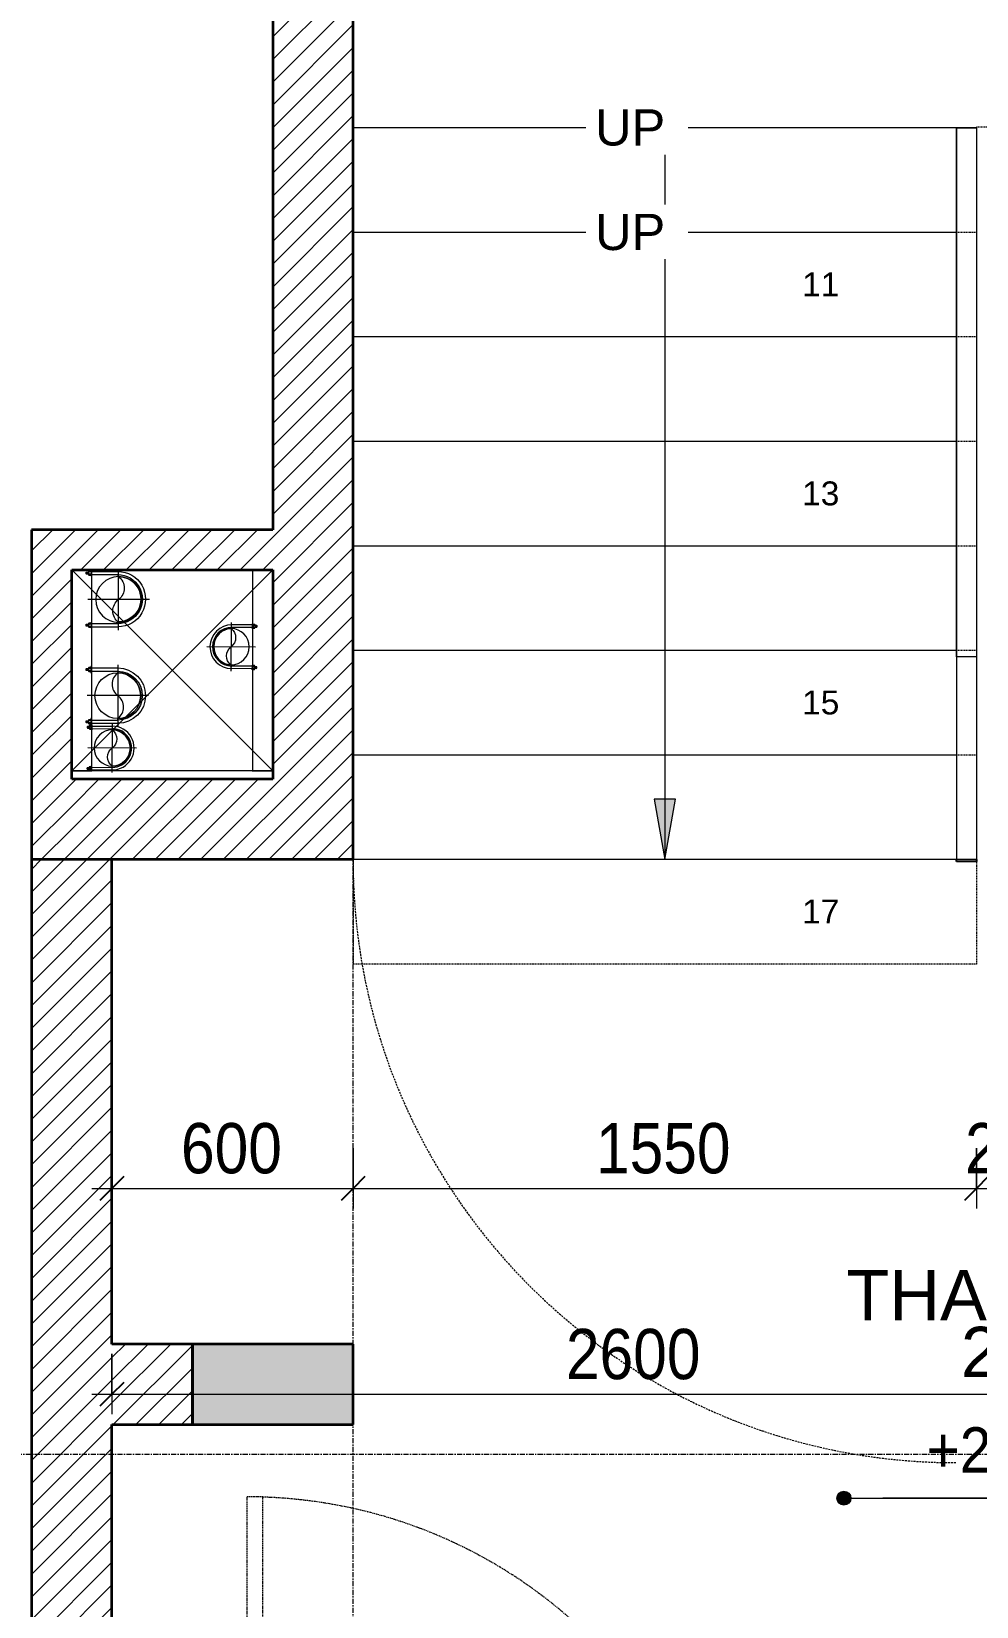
# Model space of a CAD drawing. Header units: millimetres. Extents: x 39389 to 101854, y -4225 to 80933.
# Drawn here: x 50670 to 53020, y 72659 to 76577 of the extents above; entities that cross this region are included whole.
import ezdxf

# ---------------------------------------------------------------- set-up
doc = ezdxf.new("R2010")
doc.units = ezdxf.units.MM
for name, pattern in [('Dash - Tight', [4.5, 3, -1.5]), ('Demolished', [7.14375, 4.7625, -2.38125]), ('Grid Line', [22.225, 12.7, -3.175, 3.175, -3.175]), ('IMPORT-CENTER _3_', [10.16, 6.35, -1.27, 1.27, -1.27]), ('Overhead', [3.96875, 2.38125, -1.5875])]:
    doc.linetypes.add(name, pattern=pattern)
for name, color, linetype, lineweight in [('0-2', 250, 'Continuous', 5), ('0-3', 250, 'Continuous', 18), ('A-ANNO-DIMS', 211, 'Continuous', 9), ('A-ANNO-DIMS-50', 211, 'Continuous', 9), ('A-AREA-IDEN', 2, 'Continuous', 9), ('A-DETL-DEMO', 6, 'Demolished', 18), ('A-DETL-GENF-1', 92, 'Dash - Tight', 18), ('A-DOOR', 31, 'Continuous', 18), ('A-DOOR-FRAM', 31, 'Continuous', 25), ('A-FLOR', 192, 'Continuous', 18), ('A-FLOR-HRAL', 11, 'Continuous', 18), ('A-FLOR-HRAL-1', 11, 'Continuous', 25), ('A-WALL-1', 113, 'Continuous', 35), ('A-WALL-PATT-1', 111, 'Continuous', 18), ('G-ANNO-DIMS', 111, 'Continuous', 9), ('G-IMPT', 8, 'Continuous', 18), ('G-IMPT-2', 8, 'IMPORT-CENTER _3_', 18), ('M-EQPM', 50, 'Continuous', 18), ('S-COLS-1', 9, 'Continuous', 5), ('S-COLS-2', 7, 'Continuous', 35), ('S-GRID-1', 1, 'Grid Line', 9), ('S-STRS', 31, 'Continuous', 18), ('S-STRS-ANNO', 31, 'Continuous', 18), ('S-STRS-IDEN', 31, 'Continuous', 18), ('S-STRS-MBND', 31, 'Overhead', 18)]:
    doc.layers.add(name, color=color, linetype=linetype, lineweight=lineweight)
doc.styles.add('Arial', font='arial.ttf', dxfattribs={"height": 59.53})
doc.styles.add('Arial_1', font='arial.ttf', dxfattribs={"height": 90})
doc.styles.add('Arial_4', font='arial.ttf', dxfattribs={"height": 125})
doc.styles.add('Arial_5', font='arial.ttf', dxfattribs={"width": 0.9, "height": 112.5})
doc.styles.add('UTM Avo', font='', dxfattribs={"width": 0.9, "height": 125})
doc.styles.get('UTM Avo').set_extended_font_data('UTM Avo')
doc.dimstyles.new('1_Dim_chi_tiet_2_5', dxfattribs={"dimscale": 304.8, "dimtxt": 124.912619, "dimasz": 0.19685, "dimexe": 0.164042, "dimexo": 0.0625, "dimgap": 0.016404, "dimtad": 1, "dimdec": 0, "dimrnd": 5, "dimzin": 0, "dimdsep": 46, "dimtxsty": 'UTM Avo', "dimblk1": 'OBLIQUE', "dimblk2": 'OBLIQUE', "dimsah": 1, "dimcen": 0.09, "dimdle": 0.164042, "dimazin": 0, "dimtfac": 1, "dimtdec": 4, "dimtix": 1, "dimtmove": 0, "dimatfit": 3, "dimfxl": 0.328084, "dimfxlon": 1, "dimtvp": 1, "dimtolj": 1, "dimtzin": 0, "dimarcsym": 2})
pattern_1 = [(45, (8817.855, 0), (-28.284271, 28.284271), [])]

# ---------------------------------------------------------------- blocks, each defined once
blk = doc.blocks.new('NCV_TKTC_KET CAU_rvt-2-TKCS_THANG BỘ TB1 - MẶT BẰNG TẦNG 1')
at = {"layer": 'S-COLS-1'}
blk.add_hatch(color=256, dxfattribs=at).paths.add_polyline_path([(42252.6, 73111.9), (42652.6, 73111.9), (42652.6, 73311.9), (42252.6, 73311.9), (42252.6, 73151.2)])
at = {"layer": 'S-COLS-2'}
for p, q in [((42252.6, 73311.9), (42252.6, 73111.9)), ((42652.6, 73311.9), (42252.6, 73311.9)), ((42652.6, 73111.9), (42652.6, 73311.9)), ((42252.6, 73111.9), (42652.6, 73111.9))]:
    blk.add_line(p, q, dxfattribs=at)
blk = doc.blocks.new('Railing - 50 x 10mm-1528282-TKCS_THANG BỘ TB1 - MẶT BẰNG TẦNG 1')
at = {"layer": 'A-FLOR-HRAL-1'}
for p, q in [((-25, 0), (-25, -5)), ((25, -5), (25, 0)), ((-25, -5), (25, -5))]:
    blk.add_line(p, q, dxfattribs=at)
blk = doc.blocks.new('Railing - Railing-1747845-TKCS_THANG BỘ TB1 - MẶT BẰNG TẦNG 1')
at = {"extrusion": (0, 0, -1), "zscale": -1}
blk.add_blockref('Railing - 50 x 10mm-1528282-TKCS_THANG BỘ TB1 - MẶT BẰNG TẦNG 1', (-44177.2, 74516.9), dxfattribs=at)
blk = doc.blocks.new('Top Rail Type - Top Rail_Internal_-1747850-TKCS_THANG BỘ TB1 - MẶT BẰNG TẦNG 1')
at = {"layer": 'A-FLOR-HRAL'}
for p, q in [((44152.2, 76336.9), (44202.2, 76336.9)), ((44152.2, 75021), (44152.2, 76336.9)), ((44202.2, 76336.9), (44202.2, 75021)), ((44202.2, 75021), (44152.2, 75021))]:
    blk.add_line(p, q, dxfattribs=at)
blk = doc.blocks.new('Top Rail Type - Top Rail_Internal_-V2-TKCS_THANG BỘ TB1 - MẶT BẰNG TẦNG 1')
at = {"layer": 'A-FLOR-HRAL'}
for p, q in [((44202.2, 76336.9), (44152.2, 76336.9)), ((44152.2, 76336.9), (44152.2, 74516.9)), ((44202.2, 76336.9), (44202.2, 74516.9)), ((44202.2, 74516.9), (44152.2, 74516.9))]:
    blk.add_line(p, q, dxfattribs=at)
blk = doc.blocks.new('TKTC_XREF_251221_MB TANG 1 - TKTC_XREF_260130_MB TANG 1_dwg_CUM U_DN100-4202112-TKCS_THANG BỘ TB1 - MẶT BẰNG TẦNG 1')
at = {"layer": 'G-IMPT'}
blk.add_hatch(color=256, dxfattribs=at).paths.add_polyline_path([(0, -61), (15.8, -58.9), (30.5, -52.8), (43.1, -43.1), (52.8, -30.5), (58.9, -15.8), (61, 0), (57.9, 18.2), (52.8, 30.5), (43.1, 43.1), (30.5, 52.8), (15.8, 58.9), (0, 61), (0, 57), (14.8, 55.1), (28.5, 49.4), (40.3, 40.3), (49.4, 28.5), (55.1, 14.8), (57, 0), (55.1, -14.8), (49.4, -28.5), (40.3, -40.3), (28.5, -49.4), (14.8, -55.1), (0, -57)])
for p, q in [((-79.1, 66.6), (-79.1, 63.4)), ((-76.6, 66.6), (-76.6, 63.4)), ((-74.6, 66.6), (-74.6, 63.4)), ((-72.7, 69.3), (-72.7, 60.7)), ((-66.9, 67.9), (-71.7, 67.9)), ((-66.9, 62.1), (-71.7, 62.1)), ((-65, 69), (0, 69)), ((-79.1, -63.4), (-79.1, -66.6)), ((-76.6, -63.4), (-76.6, -66.6)), ((-74.6, -63.4), (-74.6, -66.6)), ((-72.7, -60.7), (-72.7, -69.3)), ((-66.9, -62.1), (-71.7, -62.1)), ((-66.9, -67.9), (-71.7, -67.9)), ((-65, -69), (0, -69))]:
    blk.add_line(p, q, dxfattribs=at)
at = {"layer": 'G-IMPT', "flags": 128}
for points in [[(-72.7, 67.6), (-78.1, 67.6), (-78.1, 62.4), (-72.7, 62.4)], [(-71.7, 59.2), (-66.9, 59.2), (-66.9, 70.8), (-71.7, 70.8)], [(-66.9, 70.8), (-66.9, 72.7), (-65, 72.7), (-65, 57.3), (-66.9, 57.3), (-66.9, 59.2)], [(-65, 61), (0, 61), (0, 57)], [(-72.7, -62.4), (-78.1, -62.4), (-78.1, -67.6), (-72.7, -67.6)], [(-71.7, -70.8), (-66.9, -70.8), (-66.9, -59.2), (-71.7, -59.2)], [(-66.9, -59.2), (-66.9, -57.3), (-65, -57.3), (-65, -72.7), (-66.9, -72.7), (-66.9, -70.8)], [(-65, -61), (0, -61), (0, -57)]]:
    blk.add_lwpolyline(points, dxfattribs=at)
at = {"layer": 'G-IMPT'}
for centre, radius, start, end in [((-78.1, 66.6), 0.96, 90, 180), ((-78.1, 63.4), 0.96, 180, 270), ((-71.1, 69.3), 1.56, 112.6199, 247.3801), ((-67.9, 65), 4.8, 143.1301, 216.8699), ((-71.1, 60.7), 1.56, 112.6199, 247.3801), ((0, 0), 69, 270, 90), ((0, 0), 61, 270, 90), ((0, 0), 57, 270, 90), ((-78.1, -63.4), 0.96, 90, 180), ((-78.1, -66.6), 0.96, 180, 270), ((-71.1, -60.7), 1.56, 112.6199, 247.3801), ((-67.9, -65), 4.8, 143.1301, 216.8699), ((-71.1, -69.3), 1.56, 112.6199, 247.3801)]:
    blk.add_arc(centre, radius, start, end, dxfattribs=at)
blk = doc.blocks.new('TKTC_XREF_251221_MB TANG 1 - TKTC_XREF_260130_MB TANG 1_dwg_$cc-4202113-TKCS_THANG BỘ TB1 - MẶT BẰNG TẦNG 1')
at = {"layer": 'G-IMPT'}
blk.add_circle((0, 0), 0.5, dxfattribs=at)
for centre, radius, start, end in [((0, 0), 0.5, 90, 270), ((0.188, 0.25), 0.313, 126.8699, 233.1301), ((-0.188, -0.25), 0.313, 306.8699, 53.1301)]:
    blk.add_arc(centre, radius, start, end, dxfattribs=at)
at = {"layer": 'G-IMPT-2'}
for p, q in [((0, -0.673), (0, 0.673)), ((-0.673, 0), (0.673, 0))]:
    blk.add_line(p, q, dxfattribs=at)
blk = doc.blocks.new('TKTC_XREF_251221_MB TANG 1 - TKTC_XREF_260130_MB TANG 1_dwg_$cc-4202111-TKCS_THANG BỘ TB1 - MẶT BẰNG TẦNG 1')
at = {"layer": 'G-IMPT'}
blk.add_circle((0, 0), 0.5, dxfattribs=at)
for centre, radius, start, end in [((0, 0), 0.5, 90, 270), ((0.188, 0.25), 0.313, 126.8699, 233.1301), ((-0.188, -0.25), 0.313, 306.8699, 53.1301)]:
    blk.add_arc(centre, radius, start, end, dxfattribs=at)
at = {"layer": 'G-IMPT-2'}
for p, q in [((0, -0.673), (0, 0.647)), ((-0.673, 0), (0.673, 0))]:
    blk.add_line(p, q, dxfattribs=at)
blk = doc.blocks.new('TKTC_XREF_251221_MB TANG 1 - TKTC_XREF_260130_MB TANG 1_dwg_$cc-4202116-TKCS_THANG BỘ TB1 - MẶT BẰNG TẦNG 1')
at = {"layer": 'G-IMPT'}
blk.add_circle((0, 0), 0.5, dxfattribs=at)
for centre, radius, start, end in [((0, 0), 0.5, 90, 270), ((0.188, 0.25), 0.313, 126.8699, 233.1301), ((-0.188, -0.25), 0.313, 306.8699, 53.1301)]:
    blk.add_arc(centre, radius, start, end, dxfattribs=at)
at = {"layer": 'G-IMPT-2'}
for p, q in [((0, -0.673), (0, 0.673)), ((-0.673, 0), (0.673, 0))]:
    blk.add_line(p, q, dxfattribs=at)
blk = doc.blocks.new('TKTC_XREF_251221_MB TANG 1 - TKTC_XREF_260130_MB TANG 1_dwg_$cc-4202114-TKCS_THANG BỘ TB1 - MẶT BẰNG TẦNG 1')
at = {"layer": 'G-IMPT'}
blk.add_circle((0, 0), 0.5, dxfattribs=at)
for centre, radius, start, end in [((0, 0), 0.5, 90, 270), ((0.188, 0.25), 0.313, 126.8699, 233.1301), ((-0.188, -0.25), 0.313, 306.8699, 53.1301)]:
    blk.add_arc(centre, radius, start, end, dxfattribs=at)
at = {"layer": 'G-IMPT-2'}
for p, q in [((0, -0.673), (0, 0.673)), ((-0.673, 0), (0.673, 0))]:
    blk.add_line(p, q, dxfattribs=at)
blk = doc.blocks.new('TKTC_XREF_251221_MB TANG 1 - TKTC_XREF_260130_MB TANG 1_dwg_CUM U_DN100-4202115-TKCS_THANG BỘ TB1 - MẶT BẰNG TẦNG 1')
at = {"layer": 'G-IMPT'}
blk.add_hatch(color=256, dxfattribs=at).paths.add_polyline_path([(0, 61), (15.8, 58.9), (32, 51.7), (43.1, 43.1), (52.8, 30.5), (58.9, 15.8), (61, 0), (58.9, -15.8), (52.8, -30.5), (43.1, -43.1), (30.5, -52.8), (15.8, -58.9), (0, -61), (0, -57), (14.8, -55.1), (28.5, -49.4), (40.3, -40.3), (49.4, -28.5), (55.1, -14.8), (57, 0), (55.1, 14.8), (49.4, 28.5), (40.3, 40.3), (28.5, 49.4), (14.8, 55.1), (0, 57)])
for p, q in [((-79.1, 66.6), (-79.1, 63.4)), ((-76.6, 66.6), (-76.6, 63.4)), ((-74.6, 66.6), (-74.6, 63.4)), ((-72.7, 69.3), (-72.7, 60.7)), ((-66.9, 67.9), (-71.7, 67.9)), ((-66.9, 62.1), (-71.7, 62.1)), ((-65, 69), (0, 69)), ((-79.1, -63.4), (-79.1, -66.6)), ((-76.6, -63.4), (-76.6, -66.6)), ((-74.6, -63.4), (-74.6, -66.6)), ((-72.7, -60.7), (-72.7, -69.3)), ((-66.9, -62.1), (-71.7, -62.1)), ((-66.9, -67.9), (-71.7, -67.9)), ((-65, -69), (0, -69))]:
    blk.add_line(p, q, dxfattribs=at)
at = {"layer": 'G-IMPT', "flags": 128}
for points in [[(-72.7, 67.6), (-78.1, 67.6), (-78.1, 62.4), (-72.7, 62.4)], [(-71.7, 59.2), (-66.9, 59.2), (-66.9, 70.8), (-71.7, 70.8)], [(-66.9, 70.8), (-66.9, 72.7), (-65, 72.7), (-65, 57.3), (-66.9, 57.3), (-66.9, 59.2)], [(-65, 61), (0, 61), (0, 57)], [(-72.7, -62.4), (-78.1, -62.4), (-78.1, -67.6), (-72.7, -67.6)], [(-71.7, -70.8), (-66.9, -70.8), (-66.9, -59.2), (-71.7, -59.2)], [(-66.9, -59.2), (-66.9, -57.3), (-65, -57.3), (-65, -72.7), (-66.9, -72.7), (-66.9, -70.8)], [(-65, -61), (0, -61), (0, -57)]]:
    blk.add_lwpolyline(points, dxfattribs=at)
at = {"layer": 'G-IMPT'}
for centre, radius, start, end in [((-78.1, 66.6), 0.96, 90, 180), ((-78.1, 63.4), 0.96, 180, 270), ((-71.1, 69.3), 1.56, 112.6199, 247.3801), ((-67.9, 65), 4.8, 143.1301, 216.8699), ((-71.1, 60.7), 1.56, 112.6199, 247.3801), ((0, 0), 69, 270, 90), ((0, 0), 61, 270, 90), ((0, 0), 57, 270, 90), ((-78.1, -63.4), 0.96, 90, 180), ((-78.1, -66.6), 0.96, 180, 270), ((-71.1, -60.7), 1.56, 112.6199, 247.3801), ((-67.9, -65), 4.8, 143.1301, 216.8699), ((-71.1, -69.3), 1.56, 112.6199, 247.3801)]:
    blk.add_arc(centre, radius, start, end, dxfattribs=at)
blk = doc.blocks.new('TKTC_XREF_251221_MB TANG 1 - TKTC_XREF_260130_MB TANG 1_dwg-4202109-TKCS_THANG BỘ TB1 - MẶT BẰNG TẦNG 1')
at = {"layer": 'G-IMPT'}
blk.add_line((-161149.1, -326109.3), (-161199, -326109.7), dxfattribs=at)
at = {"layer": 'G-IMPT', "flags": 128}
for points in [[(-161199, -326609.5), (-161149.3, -326609.2), (-161149.3, -326109.3)], [(-160699.2, -326109.3), (-160749.2, -326109.7), (-160749.2, -326609.5), (-160699.4, -326609.2), (-160699.4, -326109.3)]]:
    blk.add_lwpolyline(points, dxfattribs=at)
at = {"extrusion": (0, 0, -1)}
for name, p, xscale, yscale, zscale, rotation in [('TKTC_XREF_251221_MB TANG 1 - TKTC_XREF_260130_MB TANG 1_dwg_CUM U_DN100-4202115-TKCS_THANG BỘ TB1 - MẶT BẰNG TẦNG 1', (161084.3, -326181.8), 0.9975000000000005, 0.9975000000000005, -0.9975000000000005, 180.000991338195), ('TKTC_XREF_251221_MB TANG 1 - TKTC_XREF_260130_MB TANG 1_dwg_$cc-4202111-TKCS_THANG BỘ TB1 - MẶT BẰNG TẦNG 1', (161082.5, -326182.8), 113.7150000000092, 113.7150000000092, -113.7150000000092, 359.9990086636432), ('TKTC_XREF_251221_MB TANG 1 - TKTC_XREF_260130_MB TANG 1_dwg_$cc-4202116-TKCS_THANG BỘ TB1 - MẶT BẰNG TẦNG 1', (160802.8, -326300.2), 90.00000000005119, 90.00000000005119, -90.0000000000512, 180.3740267799373), ('TKTC_XREF_251221_MB TANG 1 - TKTC_XREF_260130_MB TANG 1_dwg_CUM U_DN100-4202115-TKCS_THANG BỘ TB1 - MẶT BẰNG TẦNG 1', (161084.4, -326421.9), 0.9974999999999965, 0.9974999999999965, -0.9974999999999965, 180.0009913385626), ('TKTC_XREF_251221_MB TANG 1 - TKTC_XREF_260130_MB TANG 1_dwg_$cc-4202113-TKCS_THANG BỘ TB1 - MẶT BẰNG TẦNG 1', (161098.3, -326552.1), 90.00000000005119, 90.00000000005119, -90.0000000000512, 0.3740267799372842)]:
    blk.add_blockref(name, p, dxfattribs=dict(at, xscale=xscale, yscale=yscale, zscale=zscale, rotation=rotation))
for name, p, xscale, yscale, zscale, rotation in [('TKTC_XREF_251221_MB TANG 1 - TKTC_XREF_260130_MB TANG 1_dwg_CUM U_DN100-4202112-TKCS_THANG BỘ TB1 - MẶT BẰNG TẦNG 1', (-160800.9, -326300.2), 0.7894736842105242, 0.7894736842105242, 0.7894736842105242, 179.6259732184666), ('TKTC_XREF_251221_MB TANG 1 - TKTC_XREF_260130_MB TANG 1_dwg_$cc-4202114-TKCS_THANG BỘ TB1 - MẶT BẰNG TẦNG 1', (-161084.4, -326421.9), 113.7150000000092, 113.7150000000092, 113.7150000000092, 179.9990086636432), ('TKTC_XREF_251221_MB TANG 1 - TKTC_XREF_260130_MB TANG 1_dwg_CUM U_DN100-4202112-TKCS_THANG BỘ TB1 - MẶT BẰNG TẦNG 1', (-161098.3, -326552.2), 0.7894736842105242, 0.7894736842105242, 0.7894736842105242, 359.6259732184666)]:
    blk.add_blockref(name, p, dxfattribs=dict(xscale=xscale, yscale=yscale, zscale=zscale, rotation=rotation))
blk = doc.blocks.new('TKTC_XREF_251221_MB TANG 1 - TKTC_XREF_251221_MB TANG 1-2038492-TKCS_THANG BỘ TB1 - MẶT BẰNG TẦNG 1')
blk.add_blockref('TKTC_XREF_251221_MB TANG 1 - TKTC_XREF_260130_MB TANG 1_dwg-4202109-TKCS_THANG BỘ TB1 - MẶT BẰNG TẦNG 1', (169499.1, 384109.7))
blk = doc.blocks.new('FD_01 - FD_01-1200x2200mm-V8-TKCS_THANG BỘ TB1 - MẶT BẰNG TẦNG 1')
at = {"layer": 'A-DETL-GENF-1'}
for p, q in [((610, -100), (570, -100)), ((570, -100), (570, -1320)), ((610, -1320), (610, -100)), ((570, -1320), (610, -1320))]:
    blk.add_line(p, q, dxfattribs=at)
blk.add_arc((610, -100), 1220, 180, 268.1211, dxfattribs=at)
at = {"layer": 'A-DOOR-FRAM'}
for p, q in [((-645, 100), (-600, 100)), ((-645, -100), (-645, 100)), ((-600, 100), (-600, -60)), ((600, 100), (645, 100)), ((600, -60), (600, 100)), ((645, 100), (645, -100)), ((-600, -60), (-610, -60)), ((-610, -60), (-610, -100)), ((610, -60), (600, -60)), ((610, -100), (610, -60)), ((-610, -100), (-645, -100)), ((645, -100), (610, -100))]:
    blk.add_line(p, q, dxfattribs=at)
blk = doc.blocks.new('Spot Elevations - M_Spot Elevation - Target Filled-350595-TKCS_THANG BỘ TB1 - MẶT BẰNG TẦNG 1')
at = {"layer": 'G-ANNO-DIMS'}
h = blk.add_hatch(color=256, dxfattribs=at)
edge = h.paths.add_edge_path()
edge.add_line((0, 0), (-2, 0))
edge.add_arc((0, 0), 2, 90, 180, ccw=False)
edge.add_line((0, 2), (0, 0))
h = blk.add_hatch(color=256, dxfattribs=at)
edge = h.paths.add_edge_path()
edge.add_line((0, 0), (2, 0))
edge.add_arc((0, 0), 2, 270, 360, ccw=False)
edge.add_line((0, -2), (0, 0))
for p, q in [((0, -3), (0, 3)), ((-3, 0), (14, 0))]:
    blk.add_line(p, q, dxfattribs=at)
blk.add_circle((0, 0), 2, dxfattribs=at)
blk = doc.blocks.new('DIMBLOCK58-TKCS_THANG BỘ TB1 - MẶT BẰNG TẦNG 1')
at = {"layer": 'A-ANNO-DIMS-50'}
for p, q in [((51470.4, 73799.2), (51470.4, 73649.2)), ((51470.4, 73699.2), (51470.4, 73799.2)), ((53020, 73799.2), (53020, 73649.2)), ((53020, 73699.2), (53020, 73799.2)), ((51420.4, 73699.2), (53020, 73699.2))]:
    blk.add_line(p, q, dxfattribs=at)
at = {"layer": 'A-ANNO-DIMS-50', "lineweight": 25}
for p, q in [((51470.4, 73699.2), (51500.4, 73729.2)), ((53020, 73699.2), (53050, 73729.2)), ((51470.4, 73699.2), (51440.4, 73669.2)), ((53020, 73699.2), (52990, 73669.2))]:
    blk.add_line(p, q, dxfattribs=at)
at = {"layer": 'A-ANNO-DIMS-50', "color": 0, "insert": (52074, 73861.6), "char_height": 125, "width": 410.824, "attachment_point": 1, "line_spacing_factor": 1.110334, "style": 'UTM Avo'}
blk.add_mtext('1550', dxfattribs=at)
blk = doc.blocks.new('_Oblique')
at = {"color": 0, "linetype": 'ByBlock', "lineweight": -2}
blk.add_line((-0.5, -0.5), (0.5, 0.5), dxfattribs=at)
blk = doc.blocks.new('DIMBLOCK59-TKCS_THANG BỘ TB1 - MẶT BẰNG TẦNG 1')
at = {"layer": 'A-ANNO-DIMS-50'}
for p, q in [((53020, 73799.2), (53020, 73649.2)), ((53020, 73699.2), (53020, 73799.2)), ((53220.4, 73799.2), (53220.4, 73649.2)), ((53220.4, 73699.2), (53220.4, 73799.2)), ((53020, 73699.2), (53220.4, 73699.2))]:
    blk.add_line(p, q, dxfattribs=at)
at = {"layer": 'A-ANNO-DIMS-50', "lineweight": 25}
for p, q in [((53020, 73699.2), (53050, 73729.2)), ((53220.4, 73699.2), (53250.4, 73729.2)), ((53020, 73699.2), (52990, 73669.2)), ((53220.4, 73699.2), (53190.4, 73669.2))]:
    blk.add_line(p, q, dxfattribs=at)
at = {"layer": 'A-ANNO-DIMS-50', "color": 0, "insert": (52991.8, 73861.6), "char_height": 125, "width": 308.118, "attachment_point": 1, "line_spacing_factor": 1.110334, "style": 'UTM Avo'}
blk.add_mtext('200', dxfattribs=at)
blk = doc.blocks.new('DIMBLOCK64-TKCS_THANG BỘ TB1 - MẶT BẰNG TẦNG 1')
at = {"layer": 'A-ANNO-DIMS-50'}
for p, q in [((50870.5, 73799.2), (50870.5, 73649.2)), ((50870.5, 73699.2), (50870.5, 73799.2)), ((51470.4, 73799.2), (51470.4, 73649.2)), ((51470.4, 73699.2), (51470.4, 73799.2)), ((50820.5, 73699.2), (51520.4, 73699.2))]:
    blk.add_line(p, q, dxfattribs=at)
at = {"layer": 'A-ANNO-DIMS-50', "lineweight": 25}
for p, q in [((50870.5, 73699.2), (50900.5, 73729.2)), ((51470.4, 73699.2), (51500.4, 73729.2)), ((50870.5, 73699.2), (50840.5, 73669.2)), ((51470.4, 73699.2), (51440.4, 73669.2))]:
    blk.add_line(p, q, dxfattribs=at)
at = {"layer": 'A-ANNO-DIMS-50', "color": 0, "insert": (51042.1, 73861.6), "char_height": 125, "width": 308.118, "attachment_point": 1, "line_spacing_factor": 1.110334, "style": 'UTM Avo'}
blk.add_mtext('600', dxfattribs=at)
blk = doc.blocks.new('DIMBLOCK69-TKCS_THANG BỘ TB1 - MẶT BẰNG TẦNG 1')
at = {"layer": 'A-ANNO-DIMS-50'}
for p, q in [((50870.5, 73287.2), (50870.5, 73137.2)), ((50870.5, 73187.2), (50870.5, 73287.2)), ((53470.4, 73087.2), (53470.4, 73237.2)), ((50820.5, 73187.2), (53470.4, 73187.2)), ((53470.4, 73187.2), (53470.4, 73087.2))]:
    blk.add_line(p, q, dxfattribs=at)
at = {"layer": 'A-ANNO-DIMS-50', "lineweight": 25}
for p, q in [((50870.5, 73187.2), (50840.5, 73157.2)), ((50870.5, 73187.2), (50900.5, 73217.2)), ((53470.4, 73187.2), (53440.4, 73157.2)), ((53470.4, 73187.2), (53500.4, 73217.2))]:
    blk.add_line(p, q, dxfattribs=at)
at = {"layer": 'A-ANNO-DIMS-50', "color": 0, "insert": (51999.3, 73349.6), "char_height": 125, "width": 410.824, "attachment_point": 1, "line_spacing_factor": 1.110334, "style": 'UTM Avo'}
blk.add_mtext('2600', dxfattribs=at)

msp = doc.modelspace()

# ---------------------------------------------------------------- hatches: boundary and pattern name
at = {"layer": 'A-WALL-PATT-1'}
h = msp.add_hatch(dxfattribs=at)
h.set_pattern_fill('FP_1', color=256, style=0, pattern_type=2)
h.set_pattern_definition(pattern_1)
h.paths.add_polyline_path([(51470.4, 74716.9), (51470.4, 77936.9), (51270.4, 77936.9), (51270.4, 74716.9)])
h = msp.add_hatch(dxfattribs=at)
h.set_pattern_fill('FP_1', color=256, style=0, pattern_type=2)
h.set_pattern_definition(pattern_1)
h.paths.add_polyline_path([(50747, 74516.9), (50770.5, 74516.9), (50770.5, 75337.4), (50670.5, 75337.4), (50670.5, 74516.9)])
h = msp.add_hatch(dxfattribs=at)
h.set_pattern_fill('FP_1', color=256, style=0, pattern_type=2)
h.set_pattern_definition(pattern_1)
h.paths.add_polyline_path([(51270.4, 75237.4), (51270.4, 75337.4), (50770.5, 75337.4), (50770.5, 75237.4), (51087.1, 75237.4)])
h = msp.add_hatch(dxfattribs=at)
h.set_pattern_fill('FP_1', color=256, style=0, pattern_type=2)
h.set_pattern_definition(pattern_1)
h.paths.add_polyline_path([(51470.4, 74516.9), (51470.4, 74716.9), (50770.5, 74716.9), (50770.5, 74516.9), (51087.1, 74516.9)])
h = msp.add_hatch(dxfattribs=at)
h.set_pattern_fill('FP_1', color=256, style=0, pattern_type=2)
h.set_pattern_definition(pattern_1)
h.paths.add_polyline_path([(50710.5, 70036.9), (50870.5, 70036.9), (50870.5, 70185.3), (50670.5, 70185.3), (50670.5, 70036.9)])
h.paths.add_polyline_path([(50670.5, 71275.3), (50870.5, 71275.3), (50870.5, 71511.9), (50670.5, 71511.9)])
h.paths.add_polyline_path([(50670.5, 71711.9), (50870.5, 71711.9), (50870.5, 74516.9), (50670.5, 74516.9), (50670.5, 71900.1)])
h = msp.add_hatch(dxfattribs=at)
h.set_pattern_fill('FP_1', color=256, style=0, pattern_type=2)
h.set_pattern_definition(pattern_1)
h.paths.add_polyline_path([(51070.4, 73111.9), (51070.4, 73311.9), (50870.5, 73311.9), (50870.5, 73111.9)])
at = {"layer": 'G-ANNO-DIMS'}
h = msp.add_hatch(color=256, dxfattribs=at)
edge = h.paths.add_edge_path()
edge.add_arc((52690.6, 72928.6), 17.5, 0, 360)
at = {"layer": 'S-STRS-ANNO'}
for points in [[(52245.4, 76311.9), (52263.1, 76319.3), (52270.4, 76336.9), (52263.1, 76354.6), (52245.4, 76361.9), (52227.7, 76354.6), (52220.4, 76336.9), (52227.7, 76319.3)], [(52245.4, 74516.9), (52271.9, 74666.9), (52219, 74666.9)]]:
    msp.add_hatch(color=256, dxfattribs=at).paths.add_polyline_path(points)
h = msp.add_hatch(color=256, dxfattribs=at)
edge = h.paths.add_edge_path()
edge.add_arc((52245.4, 76336.9), 25, 0, 360)

# ---------------------------------------------------------------- linework, layer by layer
at = {"layer": '0-3'}
for p, q in [((50770.5, 75237.4), (51270.4, 74737.4)), ((51270.4, 75237.4), (50770.5, 74737.4)), ((51270.4, 74737.4), (50770.5, 74737.4))]:
    msp.add_line(p, q, dxfattribs=at)
at = {"layer": 'A-DETL-DEMO'}
msp.add_arc((52970, 74516.9), 1500, 180, 270, dxfattribs=at)
at = {"layer": 'A-FLOR'}
msp.add_line((52970, 74516.9), (51470.4, 74516.9), dxfattribs=at)
at = {"layer": 'A-WALL-1'}
for p, q in [((51270.4, 77936.9), (51270.4, 75337.4)), ((51470.4, 74516.9), (51470.4, 77936.9)), ((51270.4, 75337.4), (50670.5, 75337.4)), ((50670.5, 75337.4), (50670.5, 71711.9)), ((50770.5, 74716.9), (50770.5, 75237.4)), ((50770.5, 75237.4), (51270.4, 75237.4)), ((51270.4, 75237.4), (51270.4, 74716.9)), ((51270.4, 74716.9), (50770.5, 74716.9)), ((51470.4, 74516.9), (50670.5, 74516.9)), ((50870.5, 73311.9), (50870.5, 74516.9)), ((51070.4, 73311.9), (50870.5, 73311.9)), ((51070.4, 73111.9), (51070.4, 73311.9)), ((50870.5, 71275.3), (50870.5, 73111.9)), ((50870.5, 73111.9), (51070.4, 73111.9))]:
    msp.add_line(p, q, dxfattribs=at)
at = {"layer": 'G-ANNO-DIMS'}
for p, q in [((52690.6, 72928.6), (52944.5, 72928.6)), ((52944.5, 72928.6), (53487.4, 72928.6))]:
    msp.add_line(p, q, dxfattribs=at)
msp.add_circle((52690.6, 72928.6), 17.5, dxfattribs=at)
at = {"layer": 'S-GRID-1'}
for p, q in [((51470.4, 70042.9), (51470.4, 79233)), ((50713.1, 73036.9), (49463.1, 73036.9)), ((55586.5, 73036.9), (50713.1, 73036.9))]:
    msp.add_line(p, q, dxfattribs=at)
at = {"layer": 'S-STRS'}
for p, q in [((52970, 76336.9), (51470.4, 76336.9)), ((52970, 76076.9), (51470.4, 76076.9)), ((52970, 75816.9), (51470.4, 75816.9)), ((52970, 75556.9), (51470.4, 75556.9)), ((52970, 75296.9), (51470.4, 75296.9)), ((52970, 75036.9), (51470.4, 75036.9)), ((52970, 74776.9), (51470.4, 74776.9))]:
    msp.add_line(p, q, dxfattribs=at)
at = {"layer": 'S-STRS-ANNO'}
for p, q in [((52227.7, 76354.6), (52220.4, 76336.9)), ((52245.4, 76361.9), (52227.7, 76354.6)), ((52263.1, 76354.6), (52245.4, 76361.9)), ((52270.4, 76336.9), (52263.1, 76354.6)), ((52220.4, 76336.9), (52227.7, 76319.3)), ((52227.7, 76319.3), (52245.4, 76311.9)), ((52245.4, 76336.9), (52245.4, 76076.9)), ((52245.4, 76311.9), (52263.1, 76319.3)), ((52263.1, 76319.3), (52270.4, 76336.9)), ((52245.4, 76076.9), (52245.4, 75816.9)), ((52245.4, 75816.9), (52245.4, 75556.9)), ((52245.4, 75556.9), (52245.4, 75296.9)), ((52245.4, 75296.9), (52245.4, 75036.9)), ((52245.4, 75036.9), (52245.4, 74776.9)), ((52245.4, 74776.9), (52245.4, 74516.9)), ((52271.9, 74666.9), (52219, 74666.9)), ((52219, 74666.9), (52245.4, 74516.9)), ((52245.4, 74516.9), (52271.9, 74666.9))]:
    msp.add_line(p, q, dxfattribs=at)
msp.add_circle((52245.4, 76336.9), 25, dxfattribs=at)
at = {"layer": 'S-STRS-MBND'}
for p, q in [((51470, 76336.9), (51470, 78036.9)), ((53020, 76336.9), (51470, 76336.9)), ((51470, 76336.9), (51470, 74256.9)), ((53020, 76339), (53020, 76336.9)), ((53220.4, 76339), (53020, 76339)), ((53020, 76336.9), (53020, 74256.9)), ((53020, 76076.9), (51470, 76076.9)), ((53020, 75816.9), (51470, 75816.9)), ((53020, 75556.9), (51470, 75556.9)), ((53020, 75296.9), (51470, 75296.9)), ((53020, 75036.9), (51470, 75036.9)), ((53020, 74776.9), (51470, 74776.9)), ((53020, 74516.9), (51470, 74516.9)), ((53020, 74256.9), (51470, 74256.9))]:
    msp.add_line(p, q, dxfattribs=at)

# ---------------------------------------------------------------- block references
at = {"layer": '0-2'}
msp.add_blockref('NCV_TKTC_KET CAU_rvt-2-TKCS_THANG BỘ TB1 - MẶT BẰNG TẦNG 1', (8817.9, 0), dxfattribs=at)
at = {"layer": 'A-DOOR', "rotation": 180}
msp.add_blockref('FD_01 - FD_01-1200x2200mm-V8-TKCS_THANG BỘ TB1 - MẶT BẰNG TẦNG 1', (51815.5, 71611.9), dxfattribs=at)
at = {"layer": 'A-FLOR-HRAL'}
for name in ['Top Rail Type - Top Rail_Internal_-1747850-TKCS_THANG BỘ TB1 - MẶT BẰNG TẦNG 1', 'Top Rail Type - Top Rail_Internal_-V2-TKCS_THANG BỘ TB1 - MẶT BẰNG TẦNG 1', 'Railing - Railing-1747845-TKCS_THANG BỘ TB1 - MẶT BẰNG TẦNG 1']:
    msp.add_blockref(name, (8817.9, 0), dxfattribs=at)
at = {"layer": 'G-ANNO-DIMS', "extrusion": (0, 0, -1), "xscale": 49.99999999999998, "yscale": 49.99999999999998, "zscale": 49.99999999999998}
msp.add_blockref('Spot Elevations - M_Spot Elevation - Target Filled-350595-TKCS_THANG BỘ TB1 - MẶT BẰNG TẦNG 1', (-53487.4, 72928.6), dxfattribs=at)
at = {"layer": 'M-EQPM'}
msp.add_blockref('TKTC_XREF_251221_MB TANG 1 - TKTC_XREF_251221_MB TANG 1-2038492-TKCS_THANG BỘ TB1 - MẶT BẰNG TẦNG 1', (42470.4, 17236.9), dxfattribs=at)

# ---------------------------------------------------------------- texts
at = {"layer": 'A-AREA-IDEN', "char_height": 125, "line_spacing_factor": 0.936439, "style": 'Arial_4'}
for s, insert, width, attachment_point in [('\\pt2.5,5,7.5,10,12.5,15,17.5,20,22.5,25,27.5,30,32.5,35,37.5,40,42.5,45,47.5,50,52.5,55,57.5,60,62.5,65,67.5,70,72.5,75,77.5,80;THANG TB1', (53186.7, 73369.2), 985.5, 8), ('\\pt2.5,5,7.5,10,12.5,15,17.5,20,22.5,25,27.5,30,32.5,35,37.5,40,42.5,45,47.5,50,52.5,55,57.5,60,62.5,65,67.5,70,72.5,75,77.5,80;21 m²', (53204.5, 73292.4), 453, 5)]:
    msp.add_mtext(s, dxfattribs=dict(at, insert=insert, width=width, attachment_point=attachment_point))
at = {"layer": 'G-ANNO-DIMS', "insert": (52896, 73104.9), "char_height": 112.5, "width": 519.248, "attachment_point": 1, "line_spacing_factor": 0.941778, "style": 'Arial_5'}
msp.add_mtext('+2.190', dxfattribs=at)
at = {"layer": 'S-STRS-ANNO', "char_height": 59.53, "width": 109.886, "attachment_point": 1, "line_spacing_factor": 0.941778, "style": 'Arial'}
for s, insert in [('11', (52586.7, 75977.5)), ('13', (52586.7, 75457.5)), ('15', (52586.7, 74937.5)), ('17', (52586.7, 74417.5))]:
    msp.add_mtext(s, dxfattribs=dict(at, insert=insert))

# ---------------------------------------------------------------- dimensions: what is measured, and where the dimension line sits
at = {"layer": 'A-ANNO-DIMS'}
for base, p1, p2, override, picture, middle in [((51470.4, 73699.2), (50870.5, 73799.2), (51470.4, 73799.2), {"dimpost": '<>', "dimfxl": 599.928669}, 'DIMBLOCK64-TKCS_THANG BỘ TB1 - MẶT BẰNG TẦNG 1', (51170.5, 73768.9)), ((53020, 73699.2), (51470.4, 73799.2), (53020, 73799.2), {"dimpost": '<>', "dimfxl": 1549.6}, 'DIMBLOCK58-TKCS_THANG BỘ TB1 - MẶT BẰNG TẦNG 1', (52245.2, 73768.9)), ((53220.4, 73699.2), (53020, 73799.2), (53220.4, 73799.2), {"dimpost": '<>', "dimfxl": 200.4}, 'DIMBLOCK59-TKCS_THANG BỘ TB1 - MẶT BẰNG TẦNG 1', (53120.2, 73768.9)), ((53470.4, 73187.2), (50870.5, 73287.2), (53470.4, 73087.2), {"dimpost": '<>', "dimfxl": 2607.609841}, 'DIMBLOCK69-TKCS_THANG BỘ TB1 - MẶT BẰNG TẦNG 1', (52170.5, 73256.9))]:
    dim = msp.add_linear_dim(base=base, p1=p1, p2=p2, dimstyle='1_Dim_chi_tiet_2_5', override=override, dxfattribs=at)
    dim.commit()
    dim.dimension.update_dxf_attribs({"geometry": picture, "text_midpoint": middle})

# ---------------------------------------------------------------- next in the draw order: texts
at = {"layer": 'S-STRS-IDEN', "char_height": 90, "width": 208.51, "attachment_point": 1, "line_spacing_factor": 0.941778, "style": 'Arial_1', "bg_fill": 3, "box_fill_scale": 1.25, "bg_fill_color": 256, "bg_fill_true_color": 13158600, "bg_fill_transparency": 0}
for insert in [(52071.7, 76383.1), (52071.7, 76123.1)]:
    msp.add_mtext('UP', dxfattribs=dict(at, insert=insert))

doc.saveas('drawing.dxf')
